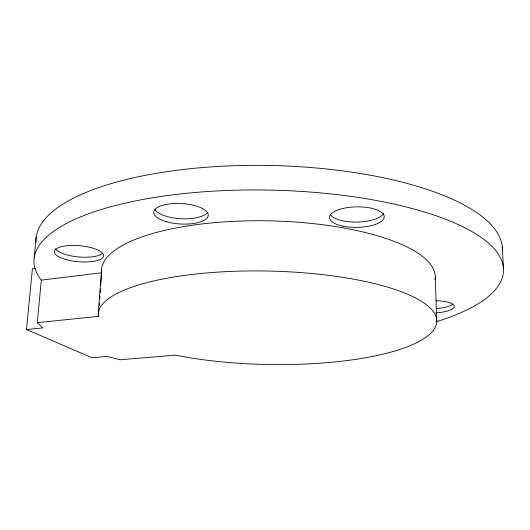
<?xml version="1.0" encoding="UTF-8"?>
<svg xmlns="http://www.w3.org/2000/svg" width="530" height="530" viewBox="0 0 530 530"><rect width="100%" height="100%" fill="white"/><g stroke="black" fill="none" stroke-linecap="round" stroke-linejoin="round"><path stroke-width="0.79" d="M436.382 321.71A234.836 75.565 1.2 0 0 329.693 193.801A234.836 75.565 1.2 0 0 41.3 280.138L37.299 322.671L98.395 316.37L98.825 310.613M99.189 305.677L99.375 303.206M99.673 299.192L99.931 295.806M100.177 292.514L100.442 288.976M100.726 285.113L101.654 272.771A166.904 53.053 1.2 0 1 269.24 220.851A166.904 53.053 1.2 0 1 435.084 279.575M98.315 313.157L101.614 269.127M98.395 316.37A169.269 46.733 1.2 0 1 295.223 272.188A169.269 46.733 1.2 0 1 425.245 337.762A169.269 46.733 1.2 0 1 175.298 355.153L120.065 359.757L107.08 356.418L91.909 357.71L26.5 329.534L32.41 268.816L35.623 268.405M34.178 258.077L36.192 237.307M101.654 272.771L41.3 280.138L41.605 280.522M26.5 329.534L42.844 327.891L37.299 322.671M502.301 247.026L503.447 267.908M435.276 276.998L436.72 321.094M35.994 242.111A233.266 79.586 1.2 0 1 269.399 165.486A233.266 79.586 1.2 0 1 502.367 250.803M435.905 300.775A21.452 6.122 -1.6 0 1 454.27 306.38A21.452 6.122 -1.6 0 1 435.74 312.905M452.68 304.273A21.419 6.201 -1.7 0 1 436.223 308.606M102.542 253.4A24.658 8.142 5.1 0 1 77.857 256.878A24.658 8.142 5.1 0 1 55.378 248.696M206.939 213.093A27.249 10.355 3.3 0 1 179.67 218.658A27.249 10.355 3.3 0 1 154.7 209.317M383.581 213.365A27.315 10.381 -1 0 1 357.352 222.07A27.315 10.381 -1 0 1 330.269 214.537M65.992 259.561A24.698 8.043 5 0 0 103.575 255.917A24.698 8.043 5 0 0 67.363 245.701A24.698 8.043 5 0 0 65.992 259.561M166.652 221.792A27.295 10.236 3.3 0 0 208.23 215.445A27.295 10.236 3.3 0 0 168.076 204.116A27.295 10.236 3.3 0 0 166.652 221.792M343.149 226.184A27.368 10.262 -0.9 0 0 384.21 216.737A27.368 10.262 -0.9 0 0 343.175 208.409A27.368 10.262 -0.9 0 0 343.149 226.184"/></g></svg>
